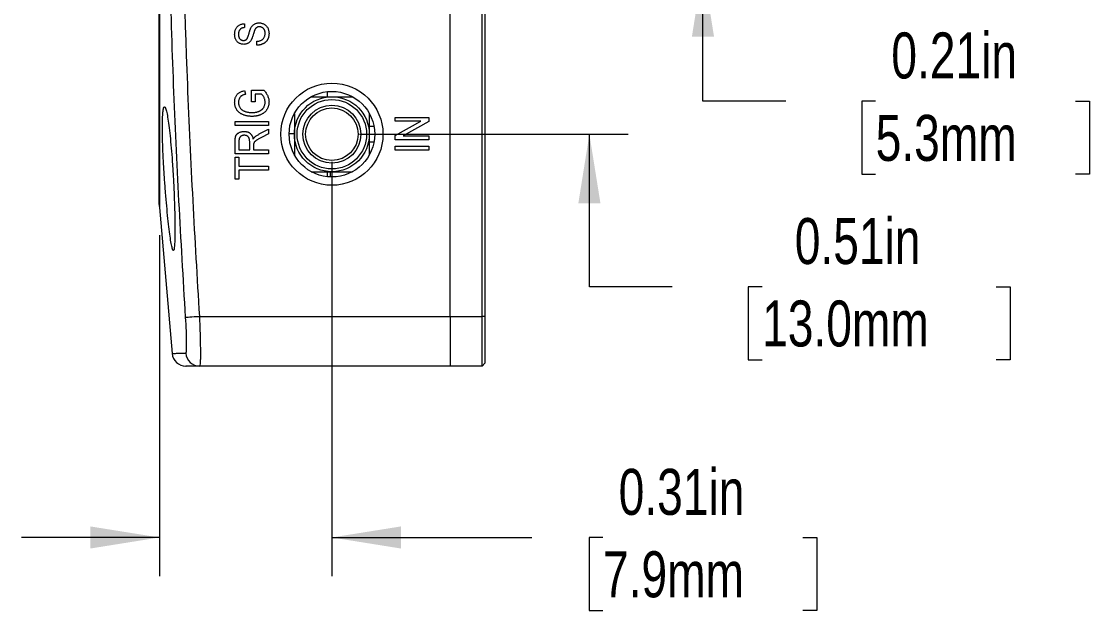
# Model space of a CAD drawing. Header units: inches. Extents: x 0.1 to 10.9, y 0 to 8.5.
# Drawn here: x 4.344 to 6.279, y 2.689 to 3.758 of the extents above; entities that cross this region are included whole.
import ezdxf

# ---------------------------------------------------------------- set-up
doc = ezdxf.new("R2010")
doc.units = ezdxf.units.IN
doc.header["$MEASUREMENT"] = 0
doc.styles.add('SLDTEXTSTYLE0', font='TXT', dxfattribs={"width": 0.75})
doc.dimstyles.new('SLDDIMSTYLE1', dxfattribs={"dimtxt": 0.083333, "dimasz": 0.125, "dimexe": 0, "dimexo": 0.0625, "dimgap": 0.020833, "dimtad": 0, "dimtih": 1, "dimtoh": 1, "dimrnd": 1e-09, "dimdsep": 46, "dimtxsty": 'SLDTEXTSTYLE0', "dimsah": 1, "dimcen": 0.09, "dimadec": 0, "dimazin": 2, "dimtfac": 1, "dimtmove": 0, "dimatfit": 0, "dimfxl": 1, "dimfrac": 2, "dimtolj": 1, "dimtzin": 12, "dimarcsym": 0})

# ---------------------------------------------------------------- blocks, each defined once
blk = doc.blocks.new('_D_9')
at = {"color": 7, "linetype": 'Continuous', "lineweight": 18}
for p, q in [((5.3731, 4.0635), (5.3731, 4.3135)), ((5.3077, 4.0635), (5.4431, 4.0635)), ((4.9567, 3.5535), (5.4431, 3.5535)), ((5.3731, 3.2772), (5.3731, 3.5535)), ((5.5231, 3.2772), (5.3731, 3.2772)), ((5.686, 3.2772), (5.6606, 3.2772)), ((5.6606, 3.2772), (5.6606, 3.1448)), ((6.1097, 3.2772), (6.1351, 3.2772)), ((6.1351, 3.2772), (6.1351, 3.1448)), ((5.6606, 3.1448), (5.686, 3.1448)), ((6.1351, 3.1448), (6.1097, 3.1448))]:
    blk.add_line(p, q, dxfattribs=at)
for points in [[(5.3731, 4.0635), (5.3931, 4.1885), (5.3531, 4.1885)], [(5.3731, 3.5535), (5.3531, 3.4285), (5.3931, 3.4285)]]:
    blk.add_solid(points, dxfattribs=at)
at = {"color": 7, "linetype": 'Continuous', "lineweight": 18, "char_height": 0.08333, "attachment_point": 1, "style": 'SLDTEXTSTYLE0'}
for s, insert in [('0.51in', (5.7451, 3.4016)), ('13.0mm', (5.686, 3.2523))]:
    blk.add_mtext(s, dxfattribs=dict(at, insert=insert))
blk = doc.blocks.new('_D_10')
at = {"color": 7, "linetype": 'Continuous', "lineweight": 18}
for p, q in [((5.5788, 4.0635), (5.5788, 4.3135)), ((5.3077, 4.0635), (5.6488, 4.0635)), ((4.9567, 3.8555), (5.6488, 3.8555)), ((5.5788, 3.6135), (5.5788, 3.8555)), ((5.7288, 3.6135), (5.5788, 3.6135)), ((5.8916, 3.6135), (5.8663, 3.6135)), ((5.8663, 3.6135), (5.8663, 3.4811)), ((6.2538, 3.6135), (6.2792, 3.6135)), ((6.2792, 3.6135), (6.2792, 3.4811)), ((5.8663, 3.4811), (5.8916, 3.4811)), ((6.2792, 3.4811), (6.2538, 3.4811))]:
    blk.add_line(p, q, dxfattribs=at)
for points in [[(5.5788, 4.0635), (5.5988, 4.1885), (5.5588, 4.1885)], [(5.5788, 3.8555), (5.5588, 3.7305), (5.5988, 3.7305)]]:
    blk.add_solid(points, dxfattribs=at)
at = {"color": 7, "linetype": 'Continuous', "lineweight": 18, "char_height": 0.08333, "attachment_point": 1, "style": 'SLDTEXTSTYLE0'}
for s, insert in [('0.21in', (5.92, 3.7378)), ('5.3mm', (5.8916, 3.5885))]:
    blk.add_mtext(s, dxfattribs=dict(at, insert=insert))
blk = doc.blocks.new('_D_11')
at = {"color": 7, "linetype": 'Continuous', "lineweight": 18}
for p, q in [((4.9067, 3.5035), (4.9067, 2.753)), ((4.5942, 3.3708), (4.5942, 2.753)), ((4.5942, 2.823), (4.3442, 2.823)), ((4.9067, 2.823), (5.2687, 2.823)), ((5.3977, 2.823), (5.3724, 2.823)), ((5.3724, 2.823), (5.3724, 2.6906)), ((5.7599, 2.823), (5.7852, 2.823)), ((5.7852, 2.823), (5.7852, 2.6906)), ((5.3724, 2.6906), (5.3977, 2.6906)), ((5.7852, 2.6906), (5.7599, 2.6906))]:
    blk.add_line(p, q, dxfattribs=at)
for points in [[(4.5942, 2.823), (4.4692, 2.843), (4.4692, 2.803)], [(4.9067, 2.823), (5.0317, 2.803), (5.0317, 2.843)]]:
    blk.add_solid(points, dxfattribs=at)
at = {"color": 7, "linetype": 'Continuous', "lineweight": 18, "char_height": 0.08333, "attachment_point": 1, "style": 'SLDTEXTSTYLE0'}
for s, insert in [('0.31in', (5.4261, 2.9473)), ('7.9mm', (5.3977, 2.798))]:
    blk.add_mtext(s, dxfattribs=dict(at, insert=insert))

msp = doc.modelspace()

# ---------------------------------------------------------------- linework, layer by layer
at = {"color": 7, "linetype": 'Continuous', "lineweight": 18}
for p, q in [((5.121, 3.2235), (5.121, 4.9035)), ((5.179, 3.2235), (5.179, 4.9035)), ((5.184, 4.9035), (5.184, 3.2235)), ((4.594, 3.4263), (4.594, 4.0635)), ((4.7484, 3.7536), (4.7484, 3.7466)), ((4.771, 3.7148), (4.771, 3.7218)), ((4.7484, 3.6324), (4.7504, 3.626)), ((4.7609, 3.6333), (4.7833, 3.6333)), ((4.7609, 3.6123), (4.7609, 3.6333)), ((4.7679, 3.6263), (4.7679, 3.6123)), ((4.7794, 3.6263), (4.7679, 3.6263)), ((4.8694, 3.6214), (4.9066, 3.6214)), ((4.899, 3.6214), (4.899, 3.6306)), ((4.9066, 3.6214), (4.9441, 3.6214)), ((4.7679, 3.6123), (4.7609, 3.6123)), ((4.8387, 3.5907), (4.8387, 3.5535)), ((4.9745, 3.5911), (4.9745, 3.5535)), ((5.0213, 3.5839), (5.082, 3.5839)), ((5.0213, 3.5769), (5.0213, 3.5839)), ((5.082, 3.5839), (5.082, 3.5764)), ((4.7313, 3.5695), (4.7313, 3.5765)), ((4.7313, 3.5765), (4.792, 3.5765)), ((4.792, 3.5695), (4.7313, 3.5695)), ((4.7752, 3.5539), (4.792, 3.5626)), ((4.792, 3.5765), (4.792, 3.5695)), ((4.792, 3.5626), (4.792, 3.5544)), ((4.983, 3.5673), (4.9745, 3.5673)), ((5.0675, 3.5769), (5.0213, 3.5769)), ((5.0213, 3.5509), (5.0675, 3.5769)), ((5.082, 3.5764), (5.0358, 3.5504)), ((4.7383, 3.541), (4.7383, 3.5251)), ((4.792, 3.5544), (4.7792, 3.5477)), ((4.8387, 3.5535), (4.8387, 3.5164)), ((4.9745, 3.5535), (4.9745, 3.516)), ((5.0213, 3.5434), (5.0213, 3.5509)), ((5.082, 3.5434), (5.0213, 3.5434)), ((5.0358, 3.5504), (5.082, 3.5504)), ((5.082, 3.5504), (5.082, 3.5434)), ((4.7313, 3.5181), (4.7313, 3.5407)), ((4.7383, 3.5251), (4.7578, 3.5251)), ((4.7578, 3.5251), (4.7578, 3.5394)), ((4.7648, 3.5328), (4.7648, 3.5251)), ((4.7648, 3.5251), (4.792, 3.5251)), ((4.792, 3.5251), (4.792, 3.5181)), ((4.9745, 3.5398), (4.983, 3.5398)), ((5.0213, 3.5248), (5.0213, 3.5318)), ((5.0213, 3.5318), (5.082, 3.5318)), ((5.082, 3.5248), (5.0213, 3.5248)), ((5.082, 3.5318), (5.082, 3.5248)), ((4.792, 3.5181), (4.7313, 3.5181)), ((4.7313, 3.5119), (4.7383, 3.5119)), ((4.7313, 3.4723), (4.7313, 3.5119)), ((4.7383, 3.5119), (4.7383, 3.4956)), ((4.7383, 3.4956), (4.792, 3.4956)), ((4.7383, 3.4886), (4.7383, 3.4723)), ((4.792, 3.4886), (4.7383, 3.4886)), ((4.792, 3.4956), (4.792, 3.4886)), ((4.8694, 3.4856), (4.9066, 3.4856)), ((4.899, 3.4764), (4.899, 3.4856)), ((4.904, 3.4761), (4.904, 3.4856)), ((4.9066, 3.4856), (4.9441, 3.4856)), ((4.7383, 3.4723), (4.7313, 3.4723)), ((4.5942, 3.4208), (4.6174, 3.1564)), ((4.6667, 3.2235), (5.121, 3.2235)), ((5.121, 3.2235), (5.121, 3.1335)), ((5.121, 3.2235), (5.179, 3.2235)), ((5.184, 3.2235), (5.179, 3.2235)), ((5.179, 3.1335), (5.179, 3.2235)), ((5.184, 3.2235), (5.184, 3.1385)), ((5.179, 3.1335), (5.184, 3.1385)), ((5.121, 3.1335), (4.6671, 3.1335)), ((5.179, 3.1335), (5.121, 3.1335))]:
    msp.add_line(p, q, dxfattribs=at)
at = {"color": 8, "linetype": 'Continuous', "lineweight": 18}
for p, q in [((4.5942, 4.0635), (4.5942, 3.4208)), ((4.8292, 3.5548), (4.8387, 3.5548))]:
    msp.add_line(p, q, dxfattribs=at)
at = {"color": 7, "linetype": 'Continuous', "lineweight": 18, "flags": 128}
msp.add_lwpolyline([(4.6418, 3.222), (4.6425, 3.222), (4.6441, 3.2221), (4.6465, 3.2223), (4.6496, 3.2225), (4.6533, 3.2227), (4.6575, 3.223), (4.662, 3.2232), (4.6667, 3.2235)], dxfattribs=at)
at = {"color": 7, "linetype": 'Continuous', "lineweight": 18}
for centre, radius in [((4.9067, 3.5535), 0.0925), ((4.9067, 3.5535), 0.0775), ((4.9066, 3.5535), 0.0679), ((4.9066, 3.5535), 0.0629), ((4.9066, 3.5535), 0.0525), ((4.9066, 3.5535), 0.0475)]:
    msp.add_circle(centre, radius, dxfattribs=at)
for centre, radius, start, end in [((4.657, 3.4263), 0.063, 180, 185), ((4.6423, 3.1585), 0.025, 184.9822, 270), ((4.6671, 3.1585), 0.025, 183.7565, 269.9579)]:
    msp.add_arc(centre, radius, start, end, dxfattribs=at)
for points, knots in [([(4.6418, 3.222), (4.6331, 3.3621), (4.6255, 3.5023), (4.6145, 3.7828), (4.6112, 3.9232), (4.6112, 4.2039), (4.6145, 4.3443), (4.6255, 4.6248), (4.6331, 4.765), (4.6418, 4.9051)], [0, 0, 0, 0, 0.25, 0.25, 0.5, 0.5, 0.75, 0.75, 1, 1, 1, 1]), ([(4.6667, 4.9035), (4.658, 4.7637), (4.6504, 4.6238), (4.6394, 4.3439), (4.6362, 4.2039), (4.6361, 3.9238), (4.6394, 3.7837), (4.6504, 3.5035), (4.658, 3.3635), (4.6667, 3.2235)], [0, 0, 0, 0, 0.25, 0.25, 0.5, 0.5, 0.75, 0.75, 1, 1, 1, 1]), ([(4.7601, 3.7462), (4.7605, 3.7469), (4.7613, 3.7483), (4.7628, 3.7502), (4.7644, 3.7518), (4.7662, 3.753), (4.7681, 3.754), (4.7702, 3.7547), (4.7725, 3.7551), (4.774, 3.7552), (4.7748, 3.7552)], [0, 0, 0, 0, 0.138318, 0.267615, 0.390376, 0.509669, 0.627609, 0.74732, 0.870934, 1, 1, 1, 1]), ([(4.7748, 3.7552), (4.7756, 3.7552), (4.7771, 3.7551), (4.7795, 3.7547), (4.7817, 3.7539), (4.7838, 3.7529), (4.7858, 3.7516), (4.7876, 3.7501), (4.7892, 3.7483), (4.7905, 3.7462), (4.7915, 3.744), (4.7922, 3.7416), (4.7927, 3.739), (4.7927, 3.7373), (4.7928, 3.7364)], [0, 0, 0, 0, 0.081546, 0.161853, 0.242108, 0.323885, 0.405743, 0.486197, 0.56701, 0.6505, 0.735479, 0.82076, 0.90887, 1, 1, 1, 1]), ([(4.7305, 3.7344), (4.7306, 3.7353), (4.7306, 3.7371), (4.731, 3.7397), (4.7317, 3.7422), (4.7326, 3.7444), (4.7338, 3.7465), (4.7353, 3.7483), (4.737, 3.7499), (4.739, 3.7512), (4.7411, 3.7522), (4.7434, 3.753), (4.7459, 3.7535), (4.7476, 3.7536), (4.7484, 3.7536)], [0, 0, 0, 0, 0.093823, 0.182417, 0.267674, 0.350417, 0.430922, 0.5093, 0.586993, 0.666451, 0.747157, 0.829043, 0.912958, 1, 1, 1, 1]), ([(4.7484, 3.7466), (4.748, 3.7466), (4.7472, 3.7465), (4.7459, 3.7463), (4.7448, 3.7459), (4.7437, 3.7456), (4.7427, 3.7451), (4.7418, 3.7446), (4.741, 3.7439), (4.7403, 3.7432), (4.7396, 3.7425), (4.7391, 3.7416), (4.7386, 3.7407), (4.7382, 3.7396), (4.7379, 3.7385), (4.7377, 3.7373), (4.7376, 3.736), (4.7376, 3.7351), (4.7375, 3.7346)], [0, 0, 0, 0, 0.071724, 0.140236, 0.205134, 0.266817, 0.325751, 0.383039, 0.439069, 0.494138, 0.548921, 0.605215, 0.66265, 0.722855, 0.786294, 0.85325, 0.92476, 1, 1, 1, 1]), ([(4.7375, 3.7346), (4.7376, 3.7342), (4.7376, 3.7332), (4.7377, 3.7319), (4.7379, 3.7307), (4.7382, 3.7295), (4.7385, 3.7285), (4.739, 3.7276), (4.7396, 3.7267), (4.7402, 3.726), (4.7409, 3.7254), (4.7416, 3.7248), (4.7423, 3.7244), (4.7431, 3.724), (4.7439, 3.7237), (4.7448, 3.7235), (4.7457, 3.7233), (4.7463, 3.7233), (4.7466, 3.7233)], [0, 0, 0, 0, 0.087517, 0.168744, 0.244682, 0.315894, 0.382726, 0.445726, 0.505777, 0.564162, 0.620822, 0.675838, 0.729754, 0.782479, 0.836196, 0.889605, 0.943607, 1, 1, 1, 1]), ([(4.752, 3.7252), (4.7521, 3.7254), (4.7525, 3.7258), (4.7531, 3.7266), (4.7536, 3.7275), (4.7541, 3.7287), (4.7547, 3.73), (4.7552, 3.7315), (4.7557, 3.7332), (4.7563, 3.7351), (4.7568, 3.7369), (4.7573, 3.7387), (4.7578, 3.7403), (4.7583, 3.7418), (4.7588, 3.7431), (4.7592, 3.7443), (4.7597, 3.7453), (4.76, 3.7459), (4.7601, 3.7462)], [0, 0, 0, 0, 0.034241, 0.075106, 0.122775, 0.178563, 0.241745, 0.31265, 0.391694, 0.478965, 0.566752, 0.648046, 0.722855, 0.791527, 0.853067, 0.908564, 0.957686, 1, 1, 1, 1]), ([(4.767, 3.7423), (4.7669, 3.7421), (4.7667, 3.7417), (4.7664, 3.741), (4.7661, 3.7401), (4.7658, 3.7391), (4.7654, 3.7379), (4.765, 3.7366), (4.7645, 3.7351), (4.764, 3.7335), (4.7636, 3.7319), (4.7631, 3.7304), (4.7626, 3.729), (4.7621, 3.7277), (4.7617, 3.7266), (4.7612, 3.7256), (4.7608, 3.7246), (4.7604, 3.7241), (4.7603, 3.7238)], [0, 0, 0, 0, 0.03175, 0.070807, 0.118234, 0.173043, 0.235263, 0.305872, 0.383912, 0.470163, 0.557182, 0.638129, 0.712442, 0.781525, 0.844864, 0.902289, 0.95387, 1, 1, 1, 1]), ([(4.7752, 3.7482), (4.7747, 3.7482), (4.7739, 3.7482), (4.7726, 3.7479), (4.7715, 3.7474), (4.7704, 3.7468), (4.7694, 3.746), (4.7685, 3.745), (4.7677, 3.7437), (4.7672, 3.7428), (4.767, 3.7423)], [0, 0, 0, 0, 0.122401, 0.239308, 0.353149, 0.466636, 0.58393, 0.710538, 0.848243, 1, 1, 1, 1]), ([(4.7928, 3.7364), (4.7928, 3.7358), (4.7928, 3.7347), (4.7926, 3.7331), (4.7924, 3.7316), (4.7922, 3.7301), (4.7918, 3.7287), (4.7914, 3.7273), (4.7908, 3.7261), (4.7902, 3.7248), (4.7896, 3.7237), (4.7888, 3.7226), (4.788, 3.7216), (4.787, 3.7207), (4.786, 3.7198), (4.785, 3.719), (4.7838, 3.7182), (4.7826, 3.7175), (4.7813, 3.7169), (4.7799, 3.7164), (4.7785, 3.7159), (4.7771, 3.7155), (4.7756, 3.7152), (4.7741, 3.715), (4.7726, 3.7148), (4.7715, 3.7148), (4.771, 3.7148)], [0, 0, 0, 0, 0.048678, 0.095376, 0.140585, 0.183644, 0.225594, 0.266451, 0.305853, 0.344528, 0.382537, 0.420227, 0.458017, 0.495903, 0.534342, 0.573345, 0.613256, 0.654167, 0.695667, 0.737279, 0.779352, 0.82182, 0.865152, 0.909074, 0.954086, 1, 1, 1, 1]), ([(4.771, 3.7218), (4.7718, 3.7218), (4.7732, 3.722), (4.7753, 3.7224), (4.7772, 3.723), (4.7789, 3.7237), (4.7804, 3.7246), (4.7817, 3.7258), (4.7829, 3.7271), (4.7839, 3.7287), (4.7847, 3.7304), (4.7853, 3.7322), (4.7857, 3.7341), (4.7857, 3.7354), (4.7858, 3.7361)], [0, 0, 0, 0, 0.100362, 0.192477, 0.277351, 0.355013, 0.429778, 0.504965, 0.581529, 0.662233, 0.74498, 0.827661, 0.912338, 1, 1, 1, 1]), ([(4.7858, 3.7361), (4.7858, 3.7367), (4.7857, 3.7379), (4.7854, 3.7396), (4.785, 3.7412), (4.7844, 3.7426), (4.7836, 3.7439), (4.7827, 3.7451), (4.7816, 3.7461), (4.7804, 3.7468), (4.7791, 3.7474), (4.7778, 3.7479), (4.7765, 3.7481), (4.7756, 3.7482), (4.7752, 3.7482)], [0, 0, 0, 0, 0.0994, 0.193894, 0.285187, 0.37352, 0.459238, 0.539933, 0.619307, 0.698363, 0.776304, 0.851915, 0.926227, 1, 1, 1, 1]), ([(4.7472, 3.7163), (4.7464, 3.7163), (4.7449, 3.7164), (4.7427, 3.7168), (4.7406, 3.7175), (4.7386, 3.7185), (4.7367, 3.7197), (4.7351, 3.7212), (4.7337, 3.7229), (4.7326, 3.7249), (4.7317, 3.7271), (4.731, 3.7294), (4.7306, 3.7319), (4.7306, 3.7335), (4.7305, 3.7344)], [0, 0, 0, 0, 0.08166, 0.161942, 0.241783, 0.323186, 0.403966, 0.484113, 0.564351, 0.647642, 0.732988, 0.819479, 0.908222, 1, 1, 1, 1]), ([(4.7466, 3.7233), (4.7471, 3.7233), (4.7481, 3.7234), (4.7496, 3.7238), (4.7509, 3.7243), (4.7516, 3.7249), (4.752, 3.7252)], [0, 0, 0, 0, 0.267994, 0.518093, 0.759955, 1, 1, 1, 1]), ([(4.7603, 3.7238), (4.7599, 3.7232), (4.7591, 3.722), (4.7578, 3.7205), (4.7563, 3.7192), (4.7547, 3.7181), (4.7529, 3.7173), (4.7511, 3.7167), (4.7492, 3.7164), (4.7478, 3.7163), (4.7472, 3.7163)], [0, 0, 0, 0, 0.135163, 0.262821, 0.38716, 0.507875, 0.628183, 0.748859, 0.87181, 1, 1, 1, 1]), ([(4.7305, 3.6115), (4.7306, 3.6124), (4.7306, 3.6142), (4.731, 3.6167), (4.7317, 3.6192), (4.7326, 3.6215), (4.7338, 3.6236), (4.7351, 3.6256), (4.7367, 3.6272), (4.7386, 3.6286), (4.7406, 3.6298), (4.743, 3.6309), (4.7456, 3.6318), (4.7475, 3.6322), (4.7484, 3.6324)], [0, 0, 0, 0, 0.089535, 0.17597, 0.259432, 0.341494, 0.421537, 0.498223, 0.573379, 0.648224, 0.726422, 0.810422, 0.901474, 1, 1, 1, 1]), ([(4.7504, 3.626), (4.7497, 3.6258), (4.7483, 3.6255), (4.7464, 3.6248), (4.7447, 3.6241), (4.7433, 3.6232), (4.742, 3.6223), (4.7409, 3.6211), (4.7399, 3.6198), (4.7391, 3.6183), (4.7384, 3.6167), (4.7379, 3.615), (4.7376, 3.6132), (4.7376, 3.612), (4.7375, 3.6113)], [0, 0, 0, 0, 0.104474, 0.198967, 0.284383, 0.360967, 0.433107, 0.50661, 0.582953, 0.662567, 0.744537, 0.827242, 0.912407, 1, 1, 1, 1]), ([(4.7858, 3.6114), (4.7858, 3.6122), (4.7857, 3.6136), (4.7853, 3.6158), (4.7847, 3.6179), (4.7838, 3.6199), (4.7828, 3.6219), (4.7817, 3.6236), (4.7806, 3.625), (4.7798, 3.6259), (4.7794, 3.6263)], [0, 0, 0, 0, 0.1311096, 0.2633875, 0.3962366, 0.5339373, 0.6678265, 0.7894342, 0.8996036, 1, 1, 1, 1]), ([(4.7833, 3.6333), (4.7841, 3.6324), (4.7855, 3.6308), (4.7875, 3.6282), (4.7891, 3.6256), (4.7904, 3.623), (4.7915, 3.6203), (4.7922, 3.6176), (4.7927, 3.6148), (4.7927, 3.6129), (4.7928, 3.612)], [0, 0, 0, 0, 0.141003, 0.27477, 0.404017, 0.527905, 0.648229, 0.766177, 0.88301, 1, 1, 1, 1]), ([(4.6119, 3.3812), (4.6127, 3.3752), (4.6134, 3.3698), (4.6148, 3.3604), (4.6155, 3.3563), (4.6168, 3.3497), (4.6174, 3.3472), (4.6185, 3.3439), (4.619, 3.343), (4.62, 3.343), (4.6204, 3.3438), (4.6211, 3.3471), (4.6214, 3.3495), (4.6219, 3.356), (4.6221, 3.36), (4.6224, 3.3695), (4.6224, 3.3749), (4.6224, 3.3869), (4.6224, 3.3935), (4.6221, 3.4077), (4.6219, 3.4152), (4.6214, 3.4309), (4.6211, 3.4392), (4.6204, 3.4558), (4.62, 3.4643), (4.619, 3.4814), (4.6185, 3.4899), (4.6174, 3.5065), (4.6168, 3.5148), (4.6155, 3.5305), (4.6148, 3.538), (4.6134, 3.5521), (4.6127, 3.5588), (4.6112, 3.5708), (4.6105, 3.5761), (4.609, 3.5857), (4.6083, 3.5897), (4.6068, 3.5962), (4.6061, 3.5987), (4.6048, 3.6021), (4.6041, 3.603), (4.603, 3.603), (4.6024, 3.6022), (4.6015, 3.5989), (4.6011, 3.5965), (4.6004, 3.59), (4.6001, 3.586), (4.5998, 3.5766), (4.5997, 3.5712), (4.5997, 3.5591), (4.5998, 3.5525), (4.6001, 3.5384), (4.6004, 3.5308), (4.601, 3.515), (4.6014, 3.5069), (4.6024, 3.4903), (4.6029, 3.4817), (4.6041, 3.4647), (4.6047, 3.4563), (4.6061, 3.4395), (4.6068, 3.4313), (4.6089, 3.4079), (4.6104, 3.3934), (4.6119, 3.3812)], [0, 0, 0, 0, 0.03125, 0.03125, 0.0625, 0.0625, 0.09375, 0.09375, 0.125, 0.125, 0.15625, 0.15625, 0.1875, 0.1875, 0.21875, 0.21875, 0.25, 0.25, 0.28125, 0.28125, 0.3125, 0.3125, 0.34375, 0.34375, 0.375, 0.375, 0.40625, 0.40625, 0.4375, 0.4375, 0.46875, 0.46875, 0.5, 0.5, 0.53125, 0.53125, 0.5625, 0.5625, 0.59375, 0.59375, 0.625, 0.625, 0.65625, 0.65625, 0.6875, 0.6875, 0.71875, 0.71875, 0.75, 0.75, 0.78125, 0.78125, 0.8125, 0.8125, 0.84375, 0.84375, 0.875, 0.875, 0.90625, 0.90625, 0.9375, 0.9375, 1, 1, 1, 1]), ([(4.762, 3.5858), (4.7612, 3.5858), (4.7598, 3.5858), (4.7576, 3.586), (4.7555, 3.5862), (4.7535, 3.5866), (4.7514, 3.587), (4.7494, 3.5876), (4.7475, 3.5882), (4.7455, 3.5889), (4.7437, 3.5897), (4.742, 3.5906), (4.7404, 3.5916), (4.7389, 3.5927), (4.7375, 3.5939), (4.7363, 3.5952), (4.7352, 3.5965), (4.7342, 3.5979), (4.7334, 3.5994), (4.7326, 3.601), (4.732, 3.6026), (4.7314, 3.6043), (4.731, 3.606), (4.7308, 3.6078), (4.7306, 3.6096), (4.7306, 3.6108), (4.7305, 3.6115)], [0, 0, 0, 0, 0.04761, 0.094519, 0.141093, 0.186907, 0.232334, 0.277556, 0.322798, 0.36774, 0.411776, 0.454479, 0.495575, 0.535516, 0.574742, 0.613292, 0.651254, 0.689094, 0.726859, 0.764678, 0.802404, 0.840586, 0.879093, 0.918437, 0.958762, 1, 1, 1, 1]), ([(4.7375, 3.6113), (4.7376, 3.6106), (4.7376, 3.6092), (4.7379, 3.6071), (4.7384, 3.6052), (4.7392, 3.6034), (4.7401, 3.6018), (4.7411, 3.6003), (4.7423, 3.5991), (4.7436, 3.5979), (4.7449, 3.597), (4.7464, 3.5961), (4.7479, 3.5954), (4.749, 3.595), (4.7495, 3.5948)], [0, 0, 0, 0, 0.10116, 0.19603, 0.286438, 0.373078, 0.456148, 0.536119, 0.614298, 0.691792, 0.768685, 0.845388, 0.922182, 1, 1, 1, 1]), ([(4.7616, 3.5928), (4.7623, 3.5928), (4.7636, 3.5928), (4.7655, 3.5929), (4.7673, 3.5931), (4.769, 3.5934), (4.7707, 3.5937), (4.7722, 3.5941), (4.7737, 3.5946), (4.7751, 3.5951), (4.7764, 3.5957), (4.7776, 3.5964), (4.7788, 3.5972), (4.7798, 3.598), (4.7808, 3.5989), (4.7817, 3.5998), (4.7825, 3.6009), (4.7834, 3.6023), (4.7843, 3.6042), (4.7852, 3.6065), (4.7857, 3.609), (4.7857, 3.6106), (4.7858, 3.6114)], [0, 0, 0, 0, 0.057178, 0.11232, 0.164816, 0.215471, 0.264055, 0.311044, 0.355906, 0.399485, 0.441633, 0.482387, 0.52183, 0.560797, 0.598517, 0.635976, 0.673242, 0.71073, 0.784748, 0.85651, 0.927864, 1, 1, 1, 1]), ([(4.7928, 3.612), (4.7928, 3.6114), (4.7927, 3.6102), (4.7925, 3.6083), (4.7923, 3.6066), (4.7918, 3.6048), (4.7913, 3.6031), (4.7907, 3.6015), (4.7899, 3.5998), (4.789, 3.5983), (4.788, 3.5968), (4.7869, 3.5954), (4.7857, 3.5941), (4.7843, 3.5928), (4.7829, 3.5917), (4.7814, 3.5907), (4.7797, 3.5898), (4.778, 3.5889), (4.7762, 3.5882), (4.7743, 3.5876), (4.7724, 3.587), (4.7704, 3.5866), (4.7684, 3.5862), (4.7663, 3.586), (4.7641, 3.5858), (4.7627, 3.5858), (4.762, 3.5858)], [0, 0, 0, 0, 0.040865, 0.081107, 0.120868, 0.160106, 0.199026, 0.238089, 0.277489, 0.317057, 0.35652, 0.395668, 0.434959, 0.474447, 0.514179, 0.554604, 0.59596, 0.638345, 0.681572, 0.724963, 0.769075, 0.813375, 0.858886, 0.904845, 0.951937, 1, 1, 1, 1]), ([(4.7495, 3.5948), (4.7505, 3.5945), (4.7524, 3.5938), (4.7554, 3.5933), (4.7585, 3.5929), (4.7606, 3.5928), (4.7616, 3.5928)], [0, 0, 0, 0, 0.24105, 0.4878284, 0.7392673, 1, 1, 1, 1]), ([(4.7313, 3.5407), (4.7313, 3.5413), (4.7313, 3.5423), (4.7314, 3.5439), (4.7315, 3.5453), (4.7317, 3.5466), (4.7319, 3.5478), (4.7322, 3.549), (4.7325, 3.55), (4.7329, 3.5509), (4.7334, 3.5518), (4.7339, 3.5526), (4.7345, 3.5534), (4.7352, 3.5541), (4.7359, 3.5548), (4.7368, 3.5554), (4.7377, 3.556), (4.739, 3.5567), (4.7407, 3.5575), (4.743, 3.5581), (4.7453, 3.5585), (4.7469, 3.5586), (4.7477, 3.5586)], [0, 0, 0, 0, 0.058424, 0.11298, 0.164646, 0.212554, 0.256929, 0.298694, 0.337159, 0.372942, 0.407257, 0.441598, 0.476392, 0.511855, 0.547986, 0.585305, 0.623757, 0.664153, 0.746355, 0.829116, 0.913113, 1, 1, 1, 1]), ([(4.7479, 3.5516), (4.7475, 3.5516), (4.7469, 3.5516), (4.7459, 3.5514), (4.745, 3.5513), (4.7441, 3.551), (4.7432, 3.5506), (4.7424, 3.5502), (4.7417, 3.5497), (4.741, 3.5491), (4.7404, 3.5484), (4.7398, 3.5476), (4.7393, 3.5467), (4.739, 3.5458), (4.7387, 3.5447), (4.7385, 3.5436), (4.7383, 3.5423), (4.7383, 3.5415), (4.7383, 3.541)], [0, 0, 0, 0, 0.0630469, 0.1235203, 0.1817759, 0.2384703, 0.294906, 0.3506395, 0.406191, 0.4625719, 0.5198929, 0.5785768, 0.6389804, 0.7026356, 0.7696073, 0.8412586, 0.9182103, 1, 1, 1, 1]), ([(4.7477, 3.5586), (4.7482, 3.5586), (4.7492, 3.5586), (4.7507, 3.5584), (4.7522, 3.5581), (4.7536, 3.5578), (4.7549, 3.5573), (4.7561, 3.5567), (4.7573, 3.556), (4.7584, 3.5552), (4.7595, 3.5542), (4.7605, 3.5532), (4.7613, 3.552), (4.7621, 3.5507), (4.7627, 3.5493), (4.7632, 3.5478), (4.7637, 3.5462), (4.7639, 3.5451), (4.764, 3.5445)], [0, 0, 0, 0, 0.065337, 0.129003, 0.190243, 0.250025, 0.308784, 0.366978, 0.424379, 0.482858, 0.541412, 0.600271, 0.660588, 0.722362, 0.786965, 0.854267, 0.925057, 1, 1, 1, 1]), ([(4.7578, 3.5394), (4.7578, 3.5401), (4.7577, 3.5415), (4.7575, 3.5434), (4.7572, 3.545), (4.7567, 3.5464), (4.7561, 3.5476), (4.7553, 3.5487), (4.7543, 3.5496), (4.7532, 3.5503), (4.7519, 3.5509), (4.7506, 3.5513), (4.7493, 3.5515), (4.7483, 3.5516), (4.7479, 3.5516)], [0, 0, 0, 0, 0.119766, 0.225887, 0.318462, 0.400164, 0.474592, 0.546954, 0.619739, 0.694584, 0.770533, 0.845813, 0.922087, 1, 1, 1, 1]), ([(4.764, 3.5445), (4.7642, 3.5449), (4.7647, 3.5457), (4.7655, 3.5467), (4.7663, 3.5477), (4.7668, 3.5482), (4.7671, 3.5484)], [0, 0, 0, 0, 0.288187, 0.549034, 0.78696, 1, 1, 1, 1]), ([(4.7792, 3.5477), (4.7783, 3.5473), (4.7767, 3.5464), (4.7744, 3.5451), (4.7724, 3.544), (4.7708, 3.543), (4.7694, 3.5421), (4.7683, 3.5412), (4.7673, 3.5404), (4.7665, 3.5394), (4.7656, 3.5381), (4.7652, 3.537), (4.7651, 3.5365)], [0, 0, 0, 0, 0.1600882, 0.3008495, 0.4237322, 0.5274231, 0.6155494, 0.6929207, 0.7590788, 0.8150224, 0.9111889, 1, 1, 1, 1]), ([(4.7671, 3.5484), (4.7676, 3.5489), (4.7688, 3.5499), (4.7708, 3.5513), (4.7729, 3.5526), (4.7745, 3.5535), (4.7752, 3.5539)], [0, 0, 0, 0, 0.227721, 0.470572, 0.727419, 1, 1, 1, 1]), ([(4.7651, 3.5365), (4.765, 3.5363), (4.7649, 3.5358), (4.7648, 3.535), (4.7648, 3.534), (4.7648, 3.5332), (4.7648, 3.5328)], [0, 0, 0, 0, 0.179805, 0.403618, 0.679125, 1, 1, 1, 1]), ([(4.6422, 3.1569), (4.6424, 3.1569), (4.6426, 3.1573), (4.643, 3.159), (4.6431, 3.1602), (4.6434, 3.1635), (4.6435, 3.1655), (4.6436, 3.1702), (4.6436, 3.173), (4.6435, 3.182), (4.6434, 3.1892), (4.6428, 3.2049), (4.6423, 3.2134), (4.6418, 3.222)], [0, 0, 0, 0, 0.125, 0.125, 0.25, 0.25, 0.375, 0.375, 0.5, 0.5, 0.75, 0.75, 1, 1, 1, 1]), ([(4.6667, 3.2235), (4.6673, 3.2117), (4.6677, 3.1999), (4.6683, 3.1782), (4.6684, 3.1682), (4.6685, 3.1557), (4.6685, 3.1519), (4.6684, 3.1454), (4.6683, 3.1426), (4.668, 3.1381), (4.6679, 3.1364), (4.6675, 3.1341), (4.6673, 3.1335), (4.6671, 3.1335)], [0, 0, 0, 0, 0.25, 0.25, 0.5, 0.5, 0.625, 0.625, 0.75, 0.75, 0.875, 0.875, 1, 1, 1, 1]), ([(4.6671, 3.1335), (4.6635, 3.1335), (4.6563, 3.1335), (4.6482, 3.1335), (4.6437, 3.1335), (4.6421, 3.1335), (4.6424, 3.1335), (4.6425, 3.1335)], [0, 0, 0, 0, 0.257587, 0.515179, 0.772752, 0.966355, 1, 1, 1, 1])]:
    msp.add_open_spline(points, degree=3, knots=knots, dxfattribs=at)
at = {"color": 8, "linetype": 'Continuous', "lineweight": 18}
msp.add_open_spline([(4.6174, 3.1564), (4.6175, 3.1564), (4.6177, 3.1564), (4.6193, 3.1564), (4.6218, 3.1565), (4.626, 3.1566), (4.6325, 3.1567), (4.6389, 3.1568), (4.6422, 3.1569)], degree=3, knots=[0, 0, 0, 0, 0.13253, 0.268647, 0.4048, 0.540964, 0.770469, 1, 1, 1, 1], dxfattribs=at)

# ---------------------------------------------------------------- dimensions: what is measured, and where the dimension line sits
at = {"color": 7, "linetype": 'Continuous', "lineweight": 18}
for base, p2, picture, middle in [((5.3731, 3.5535), (4.9067, 3.5535), '_D_9', (5.3731, 3.2772)), ((5.5788, 3.8555), (4.9067, 3.8555), '_D_10', (5.5788, 3.6135))]:
    dim = msp.add_linear_dim(base=base, p1=(5.2577, 4.0635), p2=p2, angle=90, dimstyle='SLDDIMSTYLE1', dxfattribs=at)
    dim.commit()
    dim.dimension.update_dxf_attribs({"geometry": picture, "text_midpoint": middle, "dimtype": 160})
dim = msp.add_linear_dim(base=(4.9067, 2.823), p1=(4.5942, 3.4208), p2=(4.9067, 3.5535), dimstyle='SLDDIMSTYLE1', dxfattribs=at)
dim.commit()
dim.dimension.update_dxf_attribs({"geometry": '_D_11', "text_midpoint": (5.5788, 2.823), "dimtype": 160})

doc.saveas('drawing.dxf')
